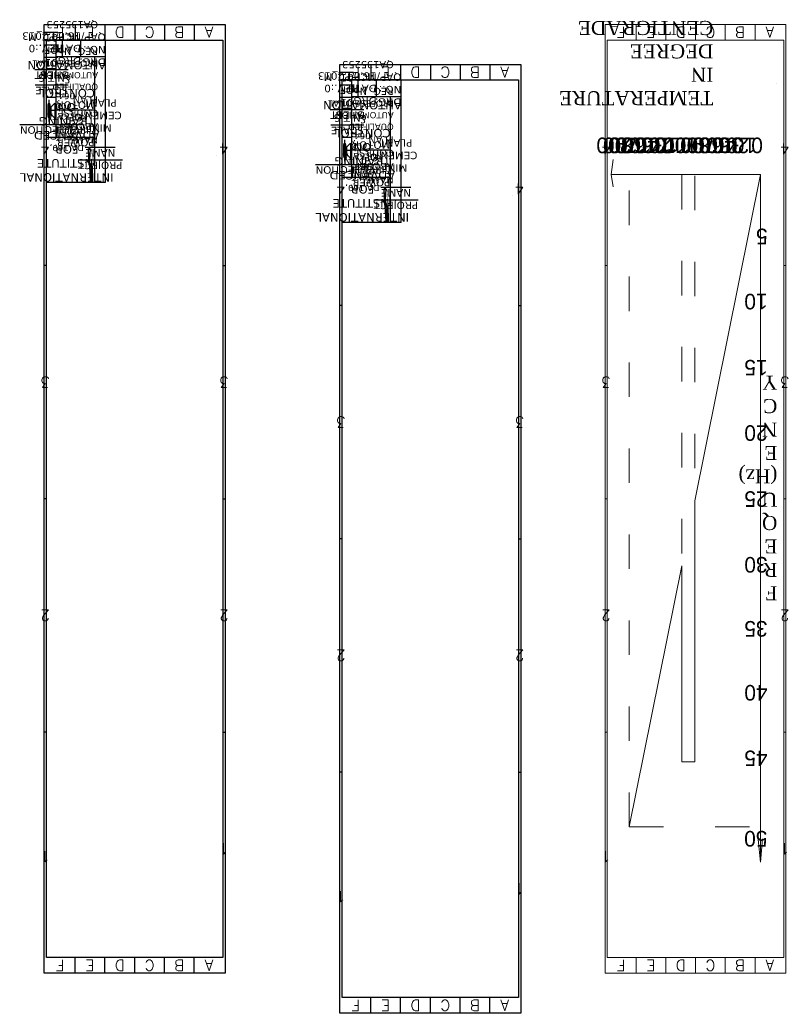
# Model space of a CAD drawing. Header units: millimetres. Extents: x -9791142 to 63260, y -4809864 to 11955173.
# Drawn here: x -4482130 to -1883624, y -4509479 to -1149754 of the extents above; entities that cross this region are included whole.
import ezdxf
from ezdxf.enums import TextEntityAlignment as Align

# ---------------------------------------------------------------- set-up
doc = ezdxf.new("R2010")
doc.units = ezdxf.units.MM
doc.header["$LTSCALE"] = 5
doc.linetypes.add('ACAD_ISO03W100', pattern=[30, 12, -18])
doc.styles.add('style2', font='verdana.ttf')

# ---------------------------------------------------------------- blocks, each defined once
blk = doc.blocks.new('SAMPLE_PAGE')
h = blk.add_hatch(color=140)
h.paths.add_polyline_path([(22841.7, 1741.6), (22838.7, 1741.6), (22838.7, 1689.3), (22841.7, 1689.3)])
h.paths.add_polyline_path([(22853.9, 1741.6), (22850.9, 1741.6), (22850.9, 1689.3), (22853.9, 1689.3)])
for color, points in [(2, [(22884.5, 1741.6), (22861.5, 1689.3), (22907.5, 1689.3)]), (1, [(22908, 1688.3), (22885, 1636), (22931, 1636)]), (2, [(29894.8, 1613.4), (29871.8, 1561.1), (29917.8, 1561.1)]), (1, [(29918.2, 1560.1), (29895.2, 1507.8), (29941.2, 1507.8)])]:
    blk.add_hatch(color=color).paths.add_polyline_path(points)
h = blk.add_hatch(color=140)
h.paths.add_polyline_path([(29851.9, 1613.4), (29848.9, 1613.4), (29848.9, 1561.1), (29851.9, 1561.1)])
h.paths.add_polyline_path([(29864.1, 1613.4), (29861.1, 1613.4), (29861.1, 1561.1), (29864.1, 1561.1)])
at = {"color": 6}
for p, q in [((20421.7, 4279.9), (20421.7, 4229.9)), ((21127, 4279.9), (21127, 4229.9)), ((21832.4, 4279.9), (21832.4, 4229.9)), ((22537.7, 4279.9), (22537.7, 4229.9)), ((23243.1, 4279.9), (23243.1, 4229.9)), ((27431.9, 4151.7), (27431.9, 4101.7)), ((28137.3, 4151.7), (28137.3, 4101.7)), ((28842.6, 4151.7), (28842.6, 4101.7)), ((29548, 4151.7), (29548, 4101.7)), ((30253.3, 4151.7), (30253.3, 4101.7)), ((19738.8, 3506.7), (19688.8, 3506.7)), ((23925.9, 3506.7), (23975.7, 3506.7)), ((26749.1, 3378.5), (26699.1, 3378.5)), ((30936.2, 3378.5), (30985.9, 3378.5)), ((19738.8, 2758.4), (19688.8, 2758.4)), ((23925.9, 2758.4), (23975.9, 2758.4)), ((26749.1, 2630.2), (26699.1, 2630.2)), ((30936.2, 2630.2), (30986.2, 2630.2)), ((19738.8, 2010.2), (19688.8, 2010.2)), ((23925.9, 2010.2), (23975.9, 2010.2)), ((26749.1, 1882), (26699.1, 1882)), ((30936.2, 1882), (30986.2, 1882)), ((20421.7, 1236.9), (20421.7, 1286.9)), ((21127, 1236.9), (21127, 1286.9)), ((21832.4, 1236.9), (21832.4, 1286.9)), ((22537.7, 1236.9), (22537.7, 1286.9)), ((23243.1, 1236.9), (23243.1, 1286.9)), ((27431.9, 1108.7), (27431.9, 1158.7)), ((28137.3, 1108.7), (28137.3, 1158.7)), ((28842.6, 1108.7), (28842.6, 1158.7)), ((29548, 1108.7), (29548, 1158.7)), ((30253.3, 1108.7), (30253.3, 1158.7))]:
    blk.add_line(p, q, dxfattribs=at)
at = {"lineweight": 20}
for p, q in [((14134, 4151.7), (14134, 4101.7)), ((14839.4, 4151.7), (14839.4, 4101.7)), ((15544.7, 4151.7), (15544.7, 4101.7)), ((16250.1, 4151.7), (16250.1, 4101.7)), ((16955.4, 4151.7), (16955.4, 4101.7)), ((13451.2, 3378.5), (13401.2, 3378.5)), ((17638.3, 3378.5), (17688, 3378.5)), ((13451.2, 2630.2), (13401.2, 2630.2)), ((17638.3, 2630.2), (17688.3, 2630.2)), ((13451.2, 1882), (13401.2, 1882)), ((17638.3, 1882), (17688.3, 1882)), ((14134, 1108.7), (14134, 1158.7)), ((14839.4, 1108.7), (14839.4, 1158.7)), ((15544.7, 1108.7), (15544.7, 1158.7)), ((16250.1, 1108.7), (16250.1, 1158.7)), ((16955.4, 1108.7), (16955.4, 1158.7))]:
    blk.add_line(p, q, dxfattribs=at)
at = {"lineweight": 20, "ltscale": 5}
for p, q in [((14005.6, 3795.7), (14005.6, 1589.8)), ((14006, 3795.7), (14059.3, 3722.9)), ((15868.5, 2845.6), (17116.4, 3682.9)), ((15558, 3473.5), (15868.5, 3473.5)), ((15558, 2636.3), (15558, 3473.5)), ((15868.5, 2845.6), (15868.5, 3473.5)), ((14005.6, 1589.8), (15558, 2636.3)), ((14005.6, 1589.8), (17540.9, 1589.8)), ((13615.5, 1297.6), (13615.5, 1297.6))]:
    blk.add_line(p, q, dxfattribs=at)
at = {"linetype": 'ACAD_ISO03W100', "lineweight": 20, "ltscale": 5}
for p, q in [((17116.4, 3682.9), (14005.6, 3682.9)), ((17116.4, 3682.9), (17116.4, 1589.8)), ((15868.5, 2805.2), (15868.5, 1589.8)), ((15558, 2532.3), (15558, 1589.8))]:
    blk.add_line(p, q, dxfattribs=at)
at = {"color": 84}
for p, q in [((23925.9, 1767.8), (23925.9, 1286.9)), ((22521.2, 1743.9), (22521.2, 1286.9)), ((22521.2, 1743.9), (23939.3, 1743.9)), ((22776.1, 1743.9), (22776.1, 1341.2)), ((30936.2, 1639.6), (30936.2, 1158.7)), ((22776.1, 1599.4), (23925.9, 1599.4)), ((23690.9, 1599.4), (23690.9, 1286.9)), ((29531.5, 1615.7), (29531.5, 1158.7)), ((29531.5, 1615.7), (30949.5, 1615.7)), ((29786.3, 1615.7), (29786.3, 1213)), ((22776.1, 1511.6), (23690.9, 1511.6)), ((23690.9, 1470.9), (23925.9, 1470.9)), ((29786.3, 1471.2), (30936.2, 1471.2)), ((30701.2, 1471.2), (30701.2, 1158.7)), ((23690.9, 1378.9), (23925.9, 1378.9)), ((29786.3, 1383.4), (30701.2, 1383.4)), ((22521.2, 1341.2), (23690.9, 1341.2)), ((23106.1, 1341.2), (23106.1, 1286.9)), ((23542.3, 1341.2), (23542.3, 1286.9)), ((30701.2, 1342.7), (30936.2, 1342.7)), ((22521.2, 1286.9), (23925.9, 1286.9)), ((30701.2, 1250.7), (30936.2, 1250.7)), ((29531.5, 1213), (30701.2, 1213)), ((30116.3, 1213), (30116.3, 1158.7)), ((30552.6, 1213), (30552.6, 1158.7)), ((29531.5, 1158.7), (30936.2, 1158.7))]:
    blk.add_line(p, q, dxfattribs=at)
at = {"color": 140}
for p, q in [((22841.7, 1741.6), (22838.7, 1741.6)), ((22838.7, 1689.3), (22838.7, 1741.6)), ((22853.9, 1741.6), (22850.9, 1741.6)), ((22850.9, 1689.3), (22850.9, 1741.6)), ((22853.9, 1689.3), (22853.9, 1741.6)), ((29851.9, 1613.4), (29848.9, 1613.4)), ((29848.9, 1561.1), (29848.9, 1613.4)), ((29864.1, 1613.4), (29861.1, 1613.4)), ((29861.1, 1561.1), (29861.1, 1613.4)), ((29864.1, 1561.1), (29864.1, 1613.4))]:
    blk.add_line(p, q, dxfattribs=at)
at = {"color": 2}
for p, q in [((22861.5, 1689.3), (22884.5, 1741.6)), ((22907.5, 1689.3), (22884.5, 1741.6)), ((22861.5, 1689.3), (22907.5, 1689.3)), ((29871.8, 1561.1), (29894.8, 1613.4)), ((29917.8, 1561.1), (29894.8, 1613.4)), ((29871.8, 1561.1), (29917.8, 1561.1))]:
    blk.add_line(p, q, dxfattribs=at)
at = {"color": 4}
for p, q in [((22838.7, 1689.3), (22841.7, 1689.3)), ((22850.9, 1689.3), (22853.9, 1689.3)), ((29848.9, 1561.1), (29851.9, 1561.1)), ((29861.1, 1561.1), (29864.1, 1561.1))]:
    blk.add_line(p, q, dxfattribs=at)
at = {"lineweight": 9, "ltscale": 5}
for p, q in [((19891.5, 1658.7), (19891.5, 1658.7)), ((26901.7, 1530.4), (26901.7, 1530.4))]:
    blk.add_line(p, q, dxfattribs=at)
at = {"color": 1}
for p, q in [((22885, 1636), (22908, 1688.3)), ((22908, 1688.3), (22931, 1636)), ((22885, 1636), (22931, 1636)), ((29895.2, 1507.8), (29918.2, 1560.1)), ((29918.2, 1560.1), (29941.2, 1507.8)), ((29895.2, 1507.8), (29941.2, 1507.8))]:
    blk.add_line(p, q, dxfattribs=at)
at = {"color": 160}
for p, q in [((23729.4, 1537.8), (23813.8, 1526)), ((23863.1, 1547.8), (23863.1, 1479.1)), ((23719.4, 1513.5), (23897.4, 1513.5)), ((23729.4, 1489.1), (23813.8, 1501)), ((30739.6, 1409.6), (30824, 1397.7)), ((30873.4, 1419.6), (30873.4, 1350.9)), ((30729.6, 1385.2), (30907.7, 1385.2)), ((30739.6, 1360.9), (30824, 1372.7))]:
    blk.add_line(p, q, dxfattribs=at)
at = {"color": 240}
for points in [[(19688.8, 4279.9), (23975.9, 4279.9), (23975.9, 1236.9), (19688.8, 1236.9)], [(19738.8, 4229.9), (23925.9, 4229.9), (23925.9, 1286.9), (19738.8, 1286.9)], [(26699.1, 4151.7), (30986.2, 4151.7), (30986.2, 1108.7), (26699.1, 1108.7)], [(26749.1, 4101.7), (30936.2, 4101.7), (30936.2, 1158.7), (26749.1, 1158.7)]]:
    blk.add_lwpolyline(points, close=True, dxfattribs=at)
at = {"lineweight": 20}
for points in [[(13401.2, 4151.7), (17688.3, 4151.7), (17688.3, 1108.7), (13401.2, 1108.7)], [(13451.2, 4101.7), (17638.3, 4101.7), (17638.3, 1158.7), (13451.2, 1158.7)]]:
    blk.add_lwpolyline(points, close=True, dxfattribs=at)
at = {"lineweight": 20, "ltscale": 5}
for points in [[(14006, 3795.7), (13955, 3720.7)], [(17540.9, 1589.8), (17495.4, 1629.7)], [(17540.9, 1589.8), (17499, 1541.9)]]:
    blk.add_lwpolyline(points, dxfattribs=at)
at = {"color": 160}
for points in [[(23729.4, 1489.1), (23729.4, 1537.8)], [(23813.8, 1526), (23813.8, 1501)], [(30739.6, 1360.9), (30739.6, 1409.6)], [(30824, 1397.7), (30824, 1372.7)]]:
    blk.add_lwpolyline(points, dxfattribs=at)
for centre, radius in [((23863.1, 1513.5), 24.3), ((23863.1, 1513.5), 12.5), ((30873.4, 1385.2), 24.3), ((30873.4, 1385.2), 12.5)]:
    blk.add_circle(centre, radius, dxfattribs=at)
at = {"color": 140, "style": 'style2'}
for p in [(22837.6, 1636.5), (29847.8, 1508.3)]:
    blk.add_text('TC', height=50.87, dxfattribs=at).set_placement(p, align=Align.CENTER)
at = {"color": 2, "char_height": 35, "attachment_point": 5, "style": 'style2'}
for s, insert, width in [('{\\Fromans|c0;A}', (20069, 4254.9), 705.35), ('{\\Fromans|c0;B}', (20774.3, 4254.9), 705.35), ('{\\Fromans|c0;C}', (21479.7, 4254.9), 705.35), ('{\\Fromans|c0;D}', (22185, 4254.9), 705.35), ('{\\Fromans|c0;E}', (22890.4, 4254.9), 705.35), ('\\pxqc;{\\Fromans|c0;F}', (23595.7, 4254.9), 705.35), ('{\\Fromans|c0;A}', (27079.2, 4126.7), 705.35), ('{\\Fromans|c0;B}', (27784.6, 4126.7), 705.35), ('{\\Fromans|c0;C}', (28489.9, 4126.7), 705.35), ('{\\Fromans|c0;D}', (29195.3, 4126.7), 705.35), ('{\\Fromans|c0;E}', (29900.6, 4126.7), 705.35), ('\\pxqc;{\\Fromans|c0;F}', (30606, 4126.7), 705.35), ('{\\Fromans|c0;1}', (23953.8, 3905.8), 50), ('{\\Fromans|c0;1}', (19713.8, 3880.8), 50), ('{\\Fromans|c0;1}', (30964, 3777.6), 50), ('{\\Fromans|c0;1}', (26724.1, 3752.6), 50), ('{\\Fromans|c0;2}', (19713.8, 3132.6), 50), ('{\\Fromans|c0;2}', (23953.8, 3132.6), 50), ('{\\Fromans|c0;2}', (26724.1, 3004.4), 50), ('{\\Fromans|c0;2}', (30964, 3004.4), 50), ('{\\Fromans|c0;3}', (19713.8, 2384.3), 50), ('{\\Fromans|c0;3}', (23953.8, 2384.3), 50), ('{\\Fromans|c0;3}', (26724.1, 2256.1), 50), ('{\\Fromans|c0;3}', (30964, 2256.1), 50), ('{\\Fromans|c0;4}', (19713.8, 1636.1), 50), ('{\\Fromans|c0;4}', (23950.9, 1636.1), 50), ('{\\Fromans|c0;4}', (26724.1, 1507.9), 50), ('{\\Fromans|c0;4}', (30961.2, 1507.9), 50), ('{\\Fromans|c0;A}', (20069, 1261.9), 705.35), ('{\\Fromans|c0;B}', (20774.3, 1261.9), 705.35), ('{\\Fromans|c0;C}', (21479.7, 1261.9), 705.35), ('{\\Fromans|c0;D}', (22185, 1261.9), 705.35), ('{\\Fromans|c0;E}', (22890.4, 1261.9), 705.35), ('\\pxqc;{\\Fromans|c0;F}', (23595.7, 1261.9), 705.35), ('{\\Fromans|c0;A}', (27079.2, 1133.7), 705.35), ('{\\Fromans|c0;B}', (27784.6, 1133.7), 705.35), ('{\\Fromans|c0;C}', (28489.9, 1133.7), 705.35), ('{\\Fromans|c0;D}', (29195.3, 1133.7), 705.35), ('{\\Fromans|c0;E}', (29900.6, 1133.7), 705.35), ('\\pxqc;{\\Fromans|c0;F}', (30606, 1133.7), 705.35)]:
    blk.add_mtext(s, dxfattribs=dict(at, insert=insert, width=width))
at = {"lineweight": 20, "char_height": 35, "attachment_point": 5, "style": 'style2'}
for s, insert, width in [('{\\Fromans|c0;A}', (13781.4, 4126.7), 705.35), ('{\\Fromans|c0;B}', (14486.7, 4126.7), 705.35), ('{\\Fromans|c0;C}', (15192.1, 4126.7), 705.35), ('{\\Fromans|c0;D}', (15897.4, 4126.7), 705.35), ('{\\Fromans|c0;E}', (16602.8, 4126.7), 705.35), ('\\pxqc;{\\Fromans|c0;F}', (17308.1, 4126.7), 705.35), ('{\\Fromans|c0;1}', (17666.2, 3777.6), 50), ('{\\Fromans|c0;1}', (13426.2, 3752.6), 50), ('{\\Fromans|c0;2}', (13426.2, 3004.4), 50), ('{\\Fromans|c0;2}', (17666.2, 3004.4), 50), ('{\\Fromans|c0;3}', (13426.2, 2256.1), 50), ('{\\Fromans|c0;3}', (17666.2, 2256.1), 50), ('{\\Fromans|c0;4}', (13426.2, 1507.9), 50), ('{\\Fromans|c0;4}', (17663.3, 1507.9), 50), ('{\\Fromans|c0;A}', (13781.4, 1133.7), 705.35), ('{\\Fromans|c0;B}', (14486.7, 1133.7), 705.35), ('{\\Fromans|c0;C}', (15192.1, 1133.7), 705.35), ('{\\Fromans|c0;D}', (15897.4, 1133.7), 705.35), ('{\\Fromans|c0;E}', (16602.8, 1133.7), 705.35), ('\\pxqc;{\\Fromans|c0;F}', (17308.1, 1133.7), 705.35)]:
    blk.add_mtext(s, dxfattribs=dict(at, insert=insert, width=width))
at = {"lineweight": 20, "ltscale": 5, "attachment_point": 1}
for s, insert, char_height, width in [(' {\\H1.6667x;50}', (13840.5, 3745.6), 30, 94.875), (' {\\H1.6667x;45}', (13837.4, 3487.8), 30, 94.875), (' {\\H1.6667x;40}', (13837.4, 3277.3), 30, 94.875), (' {\\H1.6667x;35}', (13837.4, 3072.3), 30, 94.875), ('{\\fTimes New Roman|b0|i0|c0|p18;\\H1.125x;F\\PR\\PE\\PQ\\PU (Hz)\\PE\\PN\\PC\\PY}', (13604.2, 2955.7), 40, 252.098), (' {\\H1.6667x;30}', (13837.4, 2866.9), 30, 94.875), (' {\\H1.6667x;25}', (13837.4, 2656.1), 30, 94.875), (' {\\H1.6667x;20}', (13837.4, 2444.3), 30, 94.875), (' {\\H1.6667x;15}', (13837.4, 2234.7), 30, 94.875), (' {\\H1.6667x;10}', (13837.4, 2022.6), 30, 94.875), (' {\\H1.6667x;5}', (13835.3, 1813.8), 30, 94.875), (' {\\H1.6667x;0}', (13947.2, 1521.6), 30, 94.875), (' {\\H1.6667x;10}', (14111.8, 1521.6), 30, 94.875), (' {\\H1.6667x;20}', (14270.4, 1521.6), 30, 112.078), (' {\\H1.6667x;30}', (14428.8, 1521.6), 30, 116.379), (' {\\H1.6667x;40}', (14583.7, 1521.6), 30, 117.812), (' {\\H1.6667x;50}', (14737.9, 1521.6), 30, 112.078), (' {\\H1.6667x;60}', (14892.8, 1521.6), 30, 113.511), (' {\\H1.6667x;70}', (15050, 1521.6), 30, 123.547), (' {\\H1.6667x;80}', (15205.2, 1521.6), 30, 126.987), (' 90', (15358.9, 1521.6), 50, 143.043), (' 100', (15486.8, 1521.6), 50, 163.687), (' {\\H1.6667x;110}', (15669.6, 1521.6), 30, 147.631), (' {\\H1.6667x;120}', (15824.5, 1521.6), 30, 187.14), (' {\\H1.6667x;130}', (15981.7, 1521.6), 30, 159.506), (' {\\H1.6667x;140}', (16137.2, 1521.6), 30, 159.984), (' {\\H1.6667x;150}', (16288.6, 1521.6), 30, 151.456), (' {\\H1.6667x;160}', (16449.3, 1521.6), 30, 162.161), (' {\\H1.6667x;170}', (16601.9, 1521.6), 30, 170.572), (' {\\H1.6667x;180}', (16758, 1521.6), 30, 151.456), (' {\\H1.6667x;190}', (16913.4, 1521.6), 30, 154.514), (' {\\H1.6667x;200}', (17069.5, 1521.6), 30, 162.16), ('{\\fTimes New Roman|b0|i0|c0|p18;TEMPERATURE IN DEGREE CENTIGRADE}', (15121.4, 1367.8), 45, 1897.756)]:
    blk.add_mtext(s, dxfattribs=dict(at, insert=insert, char_height=char_height, width=width))
at = {"color": 140, "width": 963.119, "attachment_point": 2, "style": 'style2'}
for s, insert, char_height in [('INTERNATIONAL INSTITUTE FOR ADVANCED\\PTRAINING ON CONTROL & AUTOMATION', (23444.4, 1741.1), 27), ('DA 169, SALT LAKE, KOLKATA - 700 064', (23444.4, 1643.3), 20), ('INTERNATIONAL INSTITUTE FOR ADVANCED\\PTRAINING ON CONTROL & AUTOMATION', (30454.6, 1612.9), 27), ('DA 169, SALT LAKE, KOLKATA - 700 064', (30454.6, 1515.1), 20)]:
    blk.add_mtext(s, dxfattribs=dict(at, insert=insert, char_height=char_height))
at = {"color": 211, "char_height": 24, "style": 'style2'}
for s, insert, width, attachment_point in [('\\pxqc;\\P {\\LPROJECT\\PNAME} \\P\\PMINI\\PCEMENT\\PPLANT', (22521.2, 1609), 254.85, 4), ('\\pxqc;POWER CIRCUIT OF MOTOR', (23233.5, 1555.5), 914.86, 5), ('\\pxqc;{\\LPROJECTION} ', (23806.5, 1572.3), 235, 5), ('\\pxqc;\\P {\\LPROJECT\\PNAME} \\P\\PMINI\\PCEMENT\\PPLANT', (29531.5, 1480.8), 254.85, 4), (' {\\LSCALE} \\PN.T.S\\P ', (23801, 1408.6), 235, 5), ('\\pxqc;POWER CIRCUIT OF MOTOR', (30243.7, 1427.3), 914.86, 5), ('\\pxqc;{\\LPROJECTION} ', (30816.8, 1444.1), 235, 5), (' {\\LSHEET\\P01 OF 01\\P} ', (23806.9, 1319.6), 235, 5), (' DRG. NO.: QAP/MCP/PC_M', (22521.2, 1314), 579.277, 4), (' DRG. DATE: 16.03.2013', (23106.1, 1314), 457.43, 4), (' REV.:0 ', (23542.3, 1314), 457.43, 4), (' {\\LSCALE} \\PN.T.S\\P ', (30811.2, 1280.4), 235, 5), (' {\\LSHEET\\P01 OF 01\\P} ', (30817.2, 1191.4), 235, 5), (' DRG. NO.: QAP/MCP/PC_M', (29531.5, 1185.8), 579.277, 4), (' DRG. DATE: 16.03.2013', (30116.3, 1185.8), 457.43, 4), (' REV.:0 ', (30552.6, 1185.8), 457.43, 4)]:
    blk.add_mtext(s, dxfattribs=dict(at, insert=insert, width=width, attachment_point=attachment_point))
at = {"color": 211, "char_height": 22.8, "width": 1173.883, "attachment_point": 4, "line_spacing_factor": 1.125, "style": 'style2'}
for insert in [(22700.5, 1420.3), (29710.8, 1292.1)]:
    blk.add_mtext('^INAME^I^I^I: ABCDEF\\P^ICOURSE PLAN    : {\\H0.87719x;QUALIFIED AUTOMATION PROFESSIONAL}              \\P^IREG. No.^I^I: QA135253', dxfattribs=dict(at, insert=insert))

msp = doc.modelspace()

# ---------------------------------------------------------------- block references
at = {"lineweight": 9, "ltscale": 5, "xscale": -142.6437996070163, "yscale": -1054.590653613923, "zscale": 142.6437996070163}
msp.add_blockref('SAMPLE_PAGE', (20466, 4092), dxfattribs=at)

doc.saveas('drawing.dxf')
